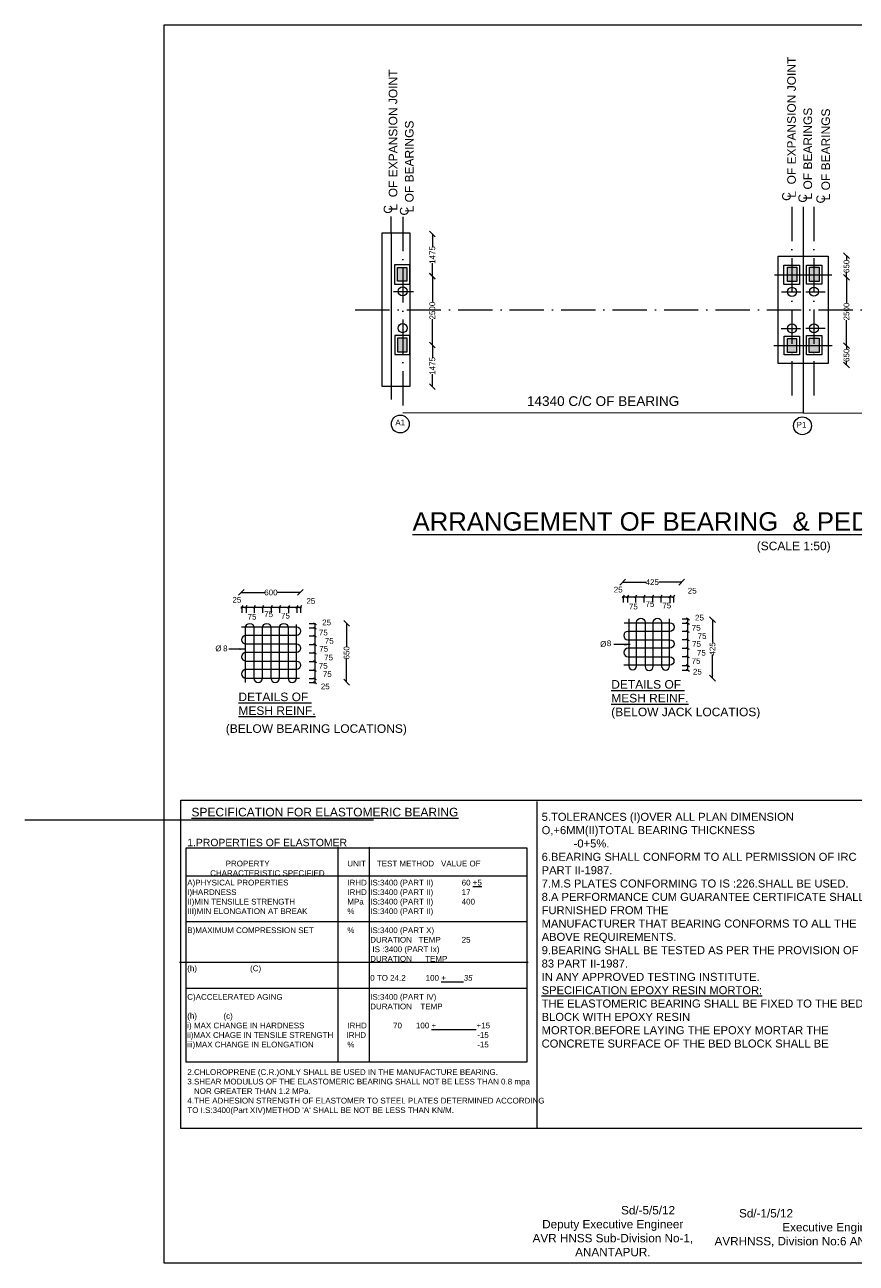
# Model space of a CAD drawing. Header units: millimetres. Extents: x -53435309 to 107255, y 2311 to 28647853.
# Drawn here: x -53435309 to -53428037, y 28637017 to 28647853 of the extents above; entities that cross this region are included whole.
import ezdxf

# ---------------------------------------------------------------- set-up
doc = ezdxf.new("R2010")
doc.units = ezdxf.units.MM
doc.header["$MEASUREMENT"] = 0
doc.linetypes.add('ACAD_ISO10W100', pattern=[18, 12, -3, 0, -3])
for name, color, linetype in [('DIMENSION', 7, 'Continuous'), ('DRAWING', 50, 'Continuous'), ('TEXT', 1, 'Continuous')]:
    doc.layers.add(name, color=color, linetype=linetype)
doc.styles.get("Standard").update_dxf_attribs({"font": 'arial.ttf', "height": 50})
doc.dimstyles.get("Standard").update_dxf_attribs({"dimtxt": 75, "dimasz": 50, "dimexe": 0.18, "dimexo": 0.0625, "dimgap": 0.09, "dimtad": 0, "dimdec": 0, "dimzin": 0, "dimdsep": 46, "dimtxsty": 'Standard', "dimblk": 'OBLIQUE', "dimcen": 0.09, "dimse1": 1, "dimse2": 1, "dimadec": 0, "dimazin": 0, "dimtfac": 1, "dimtdec": 0, "dimtofl": 0, "dimtmove": 0, "dimatfit": 3, "dimfxl": 1, "dimtolj": 1, "dimtzin": 0, "dimarcsym": 0})

# ---------------------------------------------------------------- blocks, each defined once
blk = doc.blocks.new('_Oblique')
at = {"color": 0, "linetype": 'ByBlock', "lineweight": -2}
blk.add_line((-0.5, -0.5), (0.5, 0.5), dxfattribs=at)
blk = doc.blocks.new('*D4')
at = {"layer": 'Defpoints', "color": 0, "transparency": 16777216}
for p in [(-53431736, 28646023), (-53431744, 28645656), (-53431736, 28645656)]:
    blk.add_point(p, dxfattribs=at)
at = {"layer": 'DIMENSION', "color": 0, "lineweight": -2, "transparency": 16777216}
for p, q in [((-53431744, 28646023), (-53431744, 28645912)), ((-53431744, 28645656), (-53431744, 28645767))]:
    blk.add_line(p, q, dxfattribs=at)
at = {"layer": 'DIMENSION', "color": 0, "lineweight": -2, "transparency": 16777216, "xscale": 50, "yscale": 50, "zscale": 50}
for p, rotation in [((-53431744, 28646023), 90), ((-53431744, 28645656), 270)]:
    blk.add_blockref('_Oblique', p, dxfattribs=dict(at, rotation=rotation))
at = {"layer": 'DIMENSION', "color": 0, "transparency": 16777216, "insert": (-53431744, 28645839), "char_height": 50, "attachment_point": 5, "rotation": 90}
blk.add_mtext('\\A1;1475', dxfattribs=at)
blk = doc.blocks.new('*D5')
at = {"layer": 'Defpoints', "color": 0, "transparency": 16777216}
for p in [(-53431744, 28645653), (-53431744, 28645051), (-53431744, 28645051)]:
    blk.add_point(p, dxfattribs=at)
at = {"layer": 'DIMENSION', "color": 0, "lineweight": -2, "transparency": 16777216}
for p, q in [((-53431744, 28645653), (-53431744, 28645427)), ((-53431744, 28645051), (-53431744, 28645277))]:
    blk.add_line(p, q, dxfattribs=at)
at = {"layer": 'DIMENSION', "color": 0, "lineweight": -2, "transparency": 16777216, "xscale": 50, "yscale": 50, "zscale": 50}
for p, rotation in [((-53431744, 28645653), 90), ((-53431744, 28645051), 270)]:
    blk.add_blockref('_Oblique', p, dxfattribs=dict(at, rotation=rotation))
at = {"layer": 'DIMENSION', "color": 0, "transparency": 16777216, "insert": (-53431744, 28645352), "char_height": 50, "attachment_point": 5, "rotation": 90}
blk.add_mtext('\\A1;2500', dxfattribs=at)
blk = doc.blocks.new('*D6')
at = {"layer": 'Defpoints', "color": 0, "transparency": 16777216}
for p in [(-53431744, 28645051), (-53431744, 28644686), (-53431744, 28644686)]:
    blk.add_point(p, dxfattribs=at)
at = {"layer": 'DIMENSION', "color": 0, "lineweight": -2, "transparency": 16777216}
for p, q in [((-53431744, 28645051), (-53431744, 28644941)), ((-53431744, 28644686), (-53431744, 28644796))]:
    blk.add_line(p, q, dxfattribs=at)
at = {"layer": 'DIMENSION', "color": 0, "lineweight": -2, "transparency": 16777216, "xscale": 50, "yscale": 50, "zscale": 50}
for p, rotation in [((-53431744, 28645051), 90), ((-53431744, 28644686), 270)]:
    blk.add_blockref('_Oblique', p, dxfattribs=dict(at, rotation=rotation))
at = {"layer": 'DIMENSION', "color": 0, "transparency": 16777216, "insert": (-53431744, 28644868), "char_height": 50, "attachment_point": 5, "rotation": 90}
blk.add_mtext('\\A1;1475', dxfattribs=at)
blk = doc.blocks.new('*D7')
at = {"layer": 'Defpoints', "color": 0, "transparency": 16777216}
for p in [(-53428140, 28645834), (-53428140, 28645643), (-53428122, 28645643)]:
    blk.add_point(p, dxfattribs=at)
at = {"layer": 'DIMENSION', "color": 0, "lineweight": -2, "transparency": 16777216}
for p, q in [((-53428122, 28645834), (-53428122, 28645794)), ((-53428122, 28645643), (-53428122, 28645683))]:
    blk.add_line(p, q, dxfattribs=at)
at = {"layer": 'DIMENSION', "color": 0, "lineweight": -2, "transparency": 16777216, "xscale": 50, "yscale": 50, "zscale": 50}
for p, rotation in [((-53428122, 28645834), 90), ((-53428122, 28645643), 270)]:
    blk.add_blockref('_Oblique', p, dxfattribs=dict(at, rotation=rotation))
at = {"layer": 'DIMENSION', "color": 0, "transparency": 16777216, "insert": (-53428122, 28645739), "char_height": 50, "attachment_point": 5, "rotation": 90}
blk.add_mtext('\\A1;650', dxfattribs=at)
blk = doc.blocks.new('*D8')
at = {"layer": 'Defpoints', "color": 0, "transparency": 16777216}
for p in [(-53428122, 28645643), (-53428122, 28645045), (-53428122, 28645045)]:
    blk.add_point(p, dxfattribs=at)
at = {"layer": 'DIMENSION', "color": 0, "lineweight": -2, "transparency": 16777216}
for p, q in [((-53428122, 28645643), (-53428122, 28645419)), ((-53428122, 28645045), (-53428122, 28645269))]:
    blk.add_line(p, q, dxfattribs=at)
at = {"layer": 'DIMENSION', "color": 0, "lineweight": -2, "transparency": 16777216, "xscale": 50, "yscale": 50, "zscale": 50}
for p, rotation in [((-53428122, 28645643), 90), ((-53428122, 28645045), 270)]:
    blk.add_blockref('_Oblique', p, dxfattribs=dict(at, rotation=rotation))
at = {"layer": 'DIMENSION', "color": 0, "transparency": 16777216, "insert": (-53428122, 28645344), "char_height": 50, "attachment_point": 5, "rotation": 90}
blk.add_mtext('\\A1;2500', dxfattribs=at)
blk = doc.blocks.new('*D9')
at = {"layer": 'Defpoints', "color": 0, "transparency": 16777216}
for p in [(-53428122, 28645045), (-53428122, 28644877), (-53428122, 28644877)]:
    blk.add_point(p, dxfattribs=at)
at = {"layer": 'DIMENSION', "color": 0, "lineweight": -2, "transparency": 16777216}
for p, q in [((-53428122, 28645045), (-53428122, 28645017)), ((-53428122, 28644877), (-53428122, 28644906))]:
    blk.add_line(p, q, dxfattribs=at)
at = {"layer": 'DIMENSION', "color": 0, "lineweight": -2, "transparency": 16777216, "xscale": 50, "yscale": 50, "zscale": 50}
for p, rotation in [((-53428122, 28645045), 90), ((-53428122, 28644877), 270)]:
    blk.add_blockref('_Oblique', p, dxfattribs=dict(at, rotation=rotation))
at = {"layer": 'DIMENSION', "color": 0, "transparency": 16777216, "insert": (-53428122, 28644961), "char_height": 50, "attachment_point": 5, "rotation": 90}
blk.add_mtext('\\A1;650', dxfattribs=at)
blk = doc.blocks.new('*D13')
at = {"layer": 'Defpoints', "color": 0, "transparency": 16777216}
for p in [(-53433414, 28642895), (-53432898, 28642895), (-53432898, 28642886)]:
    blk.add_point(p, dxfattribs=at)
at = {"layer": 'DIMENSION', "color": 0, "lineweight": -2, "transparency": 16777216}
for p, q in [((-53433414, 28642886), (-53433212, 28642886)), ((-53432898, 28642886), (-53433101, 28642886))]:
    blk.add_line(p, q, dxfattribs=at)
at = {"layer": 'DIMENSION', "color": 0, "lineweight": -2, "transparency": 16777216, "xscale": 50, "yscale": 50, "zscale": 50, "rotation": 180}
blk.add_blockref('_Oblique', (-53433414, 28642886), dxfattribs=at)
at = {"layer": 'DIMENSION', "color": 0, "lineweight": -2, "transparency": 16777216, "xscale": 50, "yscale": 50, "zscale": 50}
blk.add_blockref('_Oblique', (-53432898, 28642886), dxfattribs=at)
at = {"layer": 'DIMENSION', "color": 0, "transparency": 16777216, "insert": (-53433156, 28642886), "char_height": 50, "attachment_point": 5}
blk.add_mtext('\\A1;600', dxfattribs=at)
blk = doc.blocks.new('*D14')
at = {"layer": 'Defpoints', "color": 0, "transparency": 16777216}
for p in [(-53432509, 28642615), (-53432494, 28642615), (-53432506, 28642101)]:
    blk.add_point(p, dxfattribs=at)
at = {"layer": 'DIMENSION', "color": 0, "lineweight": -2, "transparency": 16777216}
for p, q in [((-53432494, 28642615), (-53432494, 28642414)), ((-53432494, 28642101), (-53432494, 28642303))]:
    blk.add_line(p, q, dxfattribs=at)
at = {"layer": 'DIMENSION', "color": 0, "lineweight": -2, "transparency": 16777216, "xscale": 50, "yscale": 50, "zscale": 50}
for p, rotation in [((-53432494, 28642615), 90), ((-53432494, 28642101), 270)]:
    blk.add_blockref('_Oblique', p, dxfattribs=dict(at, rotation=rotation))
at = {"layer": 'DIMENSION', "color": 0, "transparency": 16777216, "insert": (-53432494, 28642358), "char_height": 50, "attachment_point": 5, "rotation": 90}
blk.add_mtext('\\A1;650', dxfattribs=at)
blk = doc.blocks.new('*D15')
at = {"layer": 'Defpoints', "color": 0, "transparency": 16777216}
for p in [(-53430079, 28642984), (-53429563, 28642984), (-53429563, 28642976)]:
    blk.add_point(p, dxfattribs=at)
at = {"layer": 'DIMENSION', "color": 0, "lineweight": -2, "transparency": 16777216}
for p, q in [((-53430079, 28642976), (-53429877, 28642976)), ((-53429563, 28642976), (-53429764, 28642976))]:
    blk.add_line(p, q, dxfattribs=at)
at = {"layer": 'DIMENSION', "color": 0, "lineweight": -2, "transparency": 16777216, "xscale": 50, "yscale": 50, "zscale": 50, "rotation": 180}
blk.add_blockref('_Oblique', (-53430079, 28642976), dxfattribs=at)
at = {"layer": 'DIMENSION', "color": 0, "lineweight": -2, "transparency": 16777216, "xscale": 50, "yscale": 50, "zscale": 50}
blk.add_blockref('_Oblique', (-53429563, 28642976), dxfattribs=at)
at = {"layer": 'DIMENSION', "color": 0, "transparency": 16777216, "insert": (-53429821, 28642976), "char_height": 50, "attachment_point": 5}
blk.add_mtext('\\A1;425', dxfattribs=at)
blk = doc.blocks.new('*D16')
at = {"layer": 'Defpoints', "color": 0, "transparency": 16777216}
for p in [(-53429309, 28642649), (-53429294, 28642649), (-53429307, 28642136)]:
    blk.add_point(p, dxfattribs=at)
at = {"layer": 'DIMENSION', "color": 0, "lineweight": -2, "transparency": 16777216}
for p, q in [((-53429294, 28642649), (-53429294, 28642449)), ((-53429294, 28642136), (-53429294, 28642336))]:
    blk.add_line(p, q, dxfattribs=at)
at = {"layer": 'DIMENSION', "color": 0, "lineweight": -2, "transparency": 16777216, "xscale": 50, "yscale": 50, "zscale": 50}
for p, rotation in [((-53429294, 28642649), 90), ((-53429294, 28642136), 270)]:
    blk.add_blockref('_Oblique', p, dxfattribs=dict(at, rotation=rotation))
at = {"layer": 'DIMENSION', "color": 0, "transparency": 16777216, "insert": (-53429294, 28642392), "char_height": 50, "attachment_point": 5, "rotation": 90}
blk.add_mtext('\\A1;425', dxfattribs=at)

msp = doc.modelspace()

# ---------------------------------------------------------------- hatches: boundary and pattern name
at = {"layer": 'DRAWING'}
h = msp.add_hatch(color=0, dxfattribs=at)
h.paths.add_polyline_path([(-53432047.4, 28645730.2), (-53431966.3, 28645730.2), (-53431966.3, 28645609.1), (-53432047.4, 28645609.1)])
h.paths.add_polyline_path([(-53432047.3, 28645113.9), (-53431968.2, 28645113.9), (-53431968.2, 28644989.9), (-53432047.3, 28644989.9)])
h.paths.add_polyline_path([(-53428445.7, 28645732.2), (-53428361.1, 28645732.2), (-53428361.1, 28645606.2), (-53428445.7, 28645606.2)])
h.paths.add_polyline_path([(-53428639, 28645731.1), (-53428557.8, 28645731.1), (-53428557.8, 28645605.5), (-53428639, 28645605.5)])
h.paths.add_polyline_path([(-53428447.7, 28645112.2), (-53428362.1, 28645112.2), (-53428362.1, 28644985.4), (-53428447.7, 28644985.4)])
h.paths.add_polyline_path([(-53428638.1, 28645108.6), (-53428559.6, 28645108.6), (-53428559.6, 28644985.1), (-53428638.1, 28644985.1)])
h.paths.add_polyline_path([(-53425049.1, 28645120.9), (-53424969, 28645120.9), (-53424969, 28644999.3), (-53425049.1, 28644999.3)])
h.paths.add_polyline_path([(-53425048.5, 28645742.4), (-53424969.9, 28645742.4), (-53424969.9, 28645618.3), (-53425048.5, 28645618.3)])

# ---------------------------------------------------------------- linework, layer by layer
at = {"layer": 'DIMENSION', "color": 0}
for points in [[(-53420097.8, 28637017), (-53434090.7, 28637017), (-53434090.7, 28647853.3), (-53420097.8, 28647853.3)], [(-53433943.4, 28641069.6), (-53427865.7, 28641069.6), (-53427865.7, 28638196), (-53433943.4, 28638196)]]:
    msp.add_lwpolyline(points, close=True, dxfattribs=at)
for points in [[(-53430083.3, 28642847.1), (-53429635.1, 28642847.1)], [(-53430067.4, 28642862.6), (-53430082.7, 28642834.9)], [(-53430076, 28642847.1), (-53430076, 28642798.6)], [(-53430030, 28642862.6), (-53430045.4, 28642834.9)], [(-53430038.6, 28642847.1), (-53430038.6, 28642798.6)], [(-53429958.5, 28642862.6), (-53429973.9, 28642834.9)], [(-53429967.2, 28642847.1), (-53429967.2, 28642798.6)], [(-53429885.2, 28642862.6), (-53429900.5, 28642834.9)], [(-53429893.8, 28642847.1), (-53429893.8, 28642798.6)], [(-53429810, 28642862.6), (-53429825.3, 28642834.9)], [(-53429818.6, 28642847.1), (-53429818.6, 28642798.6)], [(-53429736.4, 28642862.6), (-53429751.7, 28642834.9)], [(-53429745, 28642847.1), (-53429745, 28642798.6)], [(-53429659.5, 28642862.6), (-53429674.9, 28642834.9)], [(-53429668.1, 28642847.1), (-53429668.1, 28642798.6)], [(-53429626.5, 28642862.6), (-53429641.9, 28642834.9)], [(-53429635.1, 28642847.1), (-53429635.1, 28642798.6)], [(-53433418.5, 28642757.6), (-53432888.7, 28642757.6)], [(-53433402.6, 28642773.1), (-53433417.9, 28642745.5)], [(-53433411.2, 28642757.6), (-53433411.2, 28642709.1)], [(-53433365.2, 28642773.1), (-53433380.6, 28642745.5)], [(-53433373.8, 28642757.6), (-53433373.8, 28642709.1)], [(-53433293.7, 28642773.1), (-53433309.1, 28642745.5)], [(-53433302.3, 28642757.6), (-53433302.3, 28642709.1)], [(-53433220.4, 28642773.1), (-53433235.7, 28642745.5)], [(-53433229, 28642757.6), (-53433229, 28642709.1)], [(-53433145.2, 28642773.1), (-53433160.5, 28642745.5)], [(-53433153.8, 28642757.6), (-53433153.8, 28642709.1)], [(-53433071.5, 28642773.1), (-53433086.9, 28642745.5)], [(-53433080.1, 28642757.6), (-53433080.1, 28642709.1)], [(-53432994.7, 28642773.1), (-53433010.1, 28642745.5)], [(-53433003.3, 28642757.6), (-53433003.3, 28642709.1)], [(-53432921.5, 28642773.1), (-53432936.8, 28642745.5)], [(-53432930.1, 28642757.6), (-53432930.1, 28642709.1)], [(-53432887.3, 28642773.1), (-53432902.6, 28642745.5)], [(-53432896.1, 28642757.2), (-53432896.1, 28642708.7)], [(-53429511.2, 28642653.1), (-53429559.7, 28642653.1)], [(-53429495.7, 28642644.5), (-53429523.4, 28642659.8)], [(-53429511.2, 28642660.4), (-53429511.2, 28642204.5)], [(-53432771.8, 28642611.2), (-53432820.3, 28642611.2)], [(-53432771.8, 28642573.9), (-53432820.3, 28642573.9)], [(-53432756.3, 28642602.6), (-53432784, 28642618)], [(-53432756.3, 28642565.3), (-53432784, 28642580.6)], [(-53432771.8, 28642618.6), (-53432771.8, 28642088.8)], [(-53429511.2, 28642615.7), (-53429559.7, 28642615.7)], [(-53429511.2, 28642544.2), (-53429559.7, 28642544.2)], [(-53429495.7, 28642607.1), (-53429523.4, 28642622.5)], [(-53429495.7, 28642535.6), (-53429523.4, 28642551)], [(-53432771.8, 28642502.4), (-53432820.3, 28642502.4)], [(-53432771.8, 28642429), (-53432820.3, 28642429)], [(-53432756.3, 28642493.8), (-53432784, 28642509.1)], [(-53432756.3, 28642420.4), (-53432784, 28642435.8)], [(-53429511.2, 28642470.9), (-53429559.7, 28642470.9)], [(-53429495.7, 28642462.3), (-53429523.4, 28642477.6)], [(-53432771.8, 28642353.8), (-53432820.3, 28642353.8)], [(-53432756.3, 28642345.2), (-53432784, 28642360.6)], [(-53429511.2, 28642395.7), (-53429559.7, 28642395.7)], [(-53429511.2, 28642322), (-53429559.7, 28642322)], [(-53429495.7, 28642387.1), (-53429523.4, 28642402.4)], [(-53429495.7, 28642313.4), (-53429523.4, 28642328.8)], [(-53432771.8, 28642280.2), (-53432820.3, 28642280.2)], [(-53432771.8, 28642203.4), (-53432820.3, 28642203.4)], [(-53432756.3, 28642271.6), (-53432784, 28642286.9)], [(-53432756.3, 28642194.8), (-53432784, 28642210.1)], [(-53429511.2, 28642245.2), (-53429559.7, 28642245.2)], [(-53429511.2, 28642204.5), (-53429559.7, 28642204.5)], [(-53429495.7, 28642236.6), (-53429523.4, 28642251.9)], [(-53429495.7, 28642195.9), (-53429523.4, 28642211.2)], [(-53432772.2, 28642096.2), (-53432820.7, 28642096.2)], [(-53432771.8, 28642130.1), (-53432820.3, 28642130.1)], [(-53432756.3, 28642121.5), (-53432784, 28642136.9)], [(-53432756.3, 28642087.3), (-53432784, 28642102.7)], [(-53430831.6, 28641057.6), (-53430831.6, 28638196)]]:
    msp.add_lwpolyline(points, dxfattribs=at)
at = {"layer": 'DIMENSION'}
for points in [[(-53433898.5, 28640007.1), (-53430917.8, 28640007.1)], [(-53433898.5, 28639423.6), (-53430917.8, 28639423.6)]]:
    msp.add_lwpolyline(points, dxfattribs=at)
at = {"layer": 'DIMENSION', "color": 0}
for centre in [(-53432024.3, 28644359.5), (-53428507.3, 28644344.7)]:
    msp.add_circle(centre, 78.1, dxfattribs=at)
at = {"layer": 'DRAWING', "color": 0, "linetype": 'ACAD_ISO10W100', "ltscale": 25}
for points in [[(-53428599, 28646261.1), (-53428599, 28644572.9)], [(-53428407.2, 28646261.1), (-53428407.2, 28644572.9)], [(-53432003.4, 28646173.4), (-53432003.4, 28644460.7)], [(-53432418.6, 28645359.8), (-53424615.8, 28645359.8)]]:
    msp.add_lwpolyline(points, dxfattribs=at)
at = {"layer": 'DRAWING', "color": 0}
for points in [[(-53428501.9, 28646261.1), (-53428501.9, 28644458.9)], [(-53432104.6, 28646031.8), (-53432104.6, 28646176.7)], [(-53432104.6, 28646031.8), (-53432104.6, 28644688.1)], [(-53428752.2, 28645666.5), (-53428248.9, 28645666.5)], [(-53432083.3, 28645520.6), (-53431910.1, 28645520.6)], [(-53428690.3, 28645516.1), (-53428522.1, 28645516.1)], [(-53428477.3, 28645517.7), (-53428309.1, 28645517.7)], [(-53428693.6, 28645196), (-53428523.5, 28645196)], [(-53428478.1, 28645197.5), (-53428307.2, 28645197.5)], [(-53428756.6, 28645046.3), (-53428248.6, 28645046.3)], [(-53432104.6, 28644688.1), (-53432104.6, 28644575)]]:
    msp.add_lwpolyline(points, dxfattribs=at)
for points in [[(-53432181.7, 28646031.8), (-53431941.5, 28646031.8), (-53431941.5, 28644688.1), (-53432181.7, 28644688.1)], [(-53428720.6, 28645828.3), (-53428283.1, 28645828.3), (-53428283.1, 28644888.7), (-53428720.6, 28644888.7)], [(-53431941.5, 28645752.3), (-53432074.2, 28645752.3), (-53432074.2, 28645584.7), (-53431941.5, 28645584.7)], [(-53432047.4, 28645730.2), (-53431966.3, 28645730.2), (-53431966.3, 28645609.1), (-53432047.4, 28645609.1)], [(-53428668.7, 28645750.3), (-53428532.2, 28645750.3), (-53428532.2, 28645581.5), (-53428668.7, 28645581.5)], [(-53428639, 28645731.1), (-53428557.8, 28645731.1), (-53428557.8, 28645605.5), (-53428639, 28645605.5)], [(-53428470.4, 28645750.3), (-53428336.4, 28645750.3), (-53428336.4, 28645584.3), (-53428470.4, 28645584.3)], [(-53428445.7, 28645732.2), (-53428361.1, 28645732.2), (-53428361.1, 28645606.2), (-53428445.7, 28645606.2)], [(-53431941.5, 28645134.5), (-53432073.6, 28645134.5), (-53432073.6, 28644969.1), (-53431941.5, 28644969.1)], [(-53428666.3, 28645129.8), (-53428532.1, 28645129.8), (-53428532.1, 28644964.3), (-53428666.3, 28644964.3)], [(-53428470.9, 28645133.2), (-53428336.7, 28645133.2), (-53428336.7, 28644964.3), (-53428470.9, 28644964.3)], [(-53432047.3, 28645113.9), (-53431968.2, 28645113.9), (-53431968.2, 28644989.9), (-53432047.3, 28644989.9)], [(-53428638.1, 28645108.6), (-53428559.6, 28645108.6), (-53428559.6, 28644985.1), (-53428638.1, 28644985.1)], [(-53428447.7, 28645112.2), (-53428362.1, 28645112.2), (-53428362.1, 28644985.4), (-53428447.7, 28644985.4)]]:
    msp.add_lwpolyline(points, close=True, dxfattribs=at)
for points in [[(-53430026.8, 28642655.3), (-53430026.8, 28642244, 1), (-53429958, 28642244), (-53429958, 28642623.3, -1), (-53429883.5, 28642623.3), (-53429883.5, 28642239.3, 1), (-53429812.2, 28642239.3), (-53429812.2, 28642623.6, -1), (-53429739.2, 28642623.6), (-53429739.2, 28642242.2, 1), (-53429670, 28642242.2), (-53429670, 28642656.8)], [(-53433413.4, 28642584.4), (-53432933.3, 28642584.4, -1), (-53432933.3, 28642509.9), (-53433375.9, 28642509.9, 1), (-53433375.9, 28642435.4), (-53432933.3, 28642435.4, -1), (-53432933.3, 28642360.9), (-53433375.9, 28642360.9, 1), (-53433375.9, 28642286.4), (-53432933.3, 28642286.4, -1), (-53432933.3, 28642211.9), (-53433375.9, 28642211.9, 1), (-53433375.9, 28642137.4), (-53432905.3, 28642137.4)], [(-53433378.7, 28642097.9), (-53433378.7, 28642578, -1), (-53433304.2, 28642578), (-53433304.2, 28642135.5, 1), (-53433229.7, 28642135.5), (-53433229.7, 28642578, -1), (-53433155.2, 28642578), (-53433155.2, 28642135.5, 1), (-53433080.7, 28642135.5), (-53433080.7, 28642578, -1), (-53433006.2, 28642578), (-53433006.2, 28642135.5, 1), (-53432931.7, 28642135.5), (-53432931.7, 28642606.1)], [(-53430066, 28642621.7), (-53429667.2, 28642621.7, -1), (-53429667.2, 28642545.3), (-53430034, 28642545.3, 1), (-53430034, 28642472.5), (-53429666, 28642472.5, -1), (-53429666, 28642398.6), (-53430030.2, 28642398.6, 1), (-53430030.2, 28642323), (-53429666.8, 28642323, -1), (-53429666.8, 28642250.7), (-53430068.7, 28642250.7)]]:
    msp.add_lwpolyline(points, format="xyb", dxfattribs=at)
for centre in [(-53432003.4, 28645520.6), (-53428407.2, 28645517.7), (-53428599, 28645516.1), (-53432003.4, 28645199), (-53428599, 28645196), (-53428407.2, 28645197.5)]:
    msp.add_circle(centre, 39.8, dxfattribs=at)
at = {"layer": 'TEXT', "color": 0}
for points in [[(-53432003.4, 28644460.7), (-53428501.9, 28644458.9), (-53425006.7, 28644451.9)], [(-53432257.4, 28640894.7), (-53435308.6, 28640894.7)], [(-53432571.2, 28640657.4), (-53432571.2, 28638774.9)], [(-53432297.6, 28640657.4), (-53432297.6, 28638774.9)], [(-53430916, 28640405.1), (-53433901.8, 28640405.1)], [(-53430905.6, 28639646.9), (-53433956.8, 28639646.9)]]:
    msp.add_lwpolyline(points, dxfattribs=at)
msp.add_lwpolyline([(-53433898.5, 28640652.6), (-53430917.8, 28640652.6), (-53430917.8, 28638775.9), (-53433898.5, 28638775.9)], close=True, dxfattribs=at)

# ---------------------------------------------------------------- texts
at = {"layer": 'DIMENSION', "color": 0}
for s, height, p in [('14340 C/C OF BEARING ', 85, (-53430917.2, 28644517.9)), ('A1', 50, (-53432067.6, 28644348.9)), ('P1', 50, (-53428558.3, 28644328.9)), ('25', 50, (-53433492.4, 28642796.4)), ('25', 50, (-53430157.3, 28642885.9)), ('25', 50, (-53429510.2, 28642876.3)), ('25', 50, (-53432845.3, 28642786.8)), ('75', 50, (-53430024.8, 28642737.7)), ('75', 50, (-53429879.9, 28642759.9)), ('75', 50, (-53429732.5, 28642747.1)), ('75', 50, (-53433360, 28642648.2)), ('75', 50, (-53433215.1, 28642670.5)), ('75', 50, (-53433067.7, 28642657.6)), ('25', 50, (-53432707.2, 28642599)), ('25', 50, (-53429446.6, 28642640.9)), ('75', 50, (-53432736, 28642509.9)), ('75', 50, (-53429475.4, 28642551.7)), ('  75', 50, (-53429463, 28642479.1)), ('8', 50, (-53433573.9, 28642371.9)), ('75', 50, (-53432733.3, 28642368.7)), ('  75', 50, (-53432723.6, 28642437.2)), ('8', 50, (-53430218.1, 28642416.4)), ('75', 50, (-53429472.6, 28642410.5)), ('75', 50, (-53432690.7, 28642291.9)), ('75', 50, (-53429476.8, 28642261.1)), ('75', 50, (-53429430.1, 28642333.7)), ('75', 50, (-53432737.4, 28642219.2)), ('25', 50, (-53429464.9, 28642167.8)), ('25', 50, (-53432719.5, 28642039)), ('75', 50, (-53432701.7, 28642146.6))]:
    msp.add_text(s, height=height, dxfattribs=at).set_placement(p)
at = {"layer": 'DIMENSION', "color": 0, "char_height": 50, "width": 51.354, "attachment_point": 1}
for insert in [(-53433641.9, 28642421.6), (-53430276.8, 28642460.8)]:
    msp.add_mtext('Ø', dxfattribs=dict(at, insert=insert))
at = {"layer": 'TEXT', "color": 0}
for s, p in [('L  OF EXPANSION JOINT', (-53428565.3, 28646340)), ('L  OF EXPANSION JOINT', (-53432050.5, 28646227.5)), ('L OF BEARINGS ', (-53428423.1, 28646324.3)), ('L OF BEARINGS ', (-53428266.4, 28646317)), ('L OF BEARINGS ', (-53431908.3, 28646211.7)), ('C', (-53428609.6, 28646312.6)), ('C', (-53428467.4, 28646296.8)), ('C', (-53428310.7, 28646289.5)), ('C', (-53432094.8, 28646200)), ('C', (-53431952.6, 28646184.3))]:
    msp.add_text(s, height=75, rotation=90, dxfattribs=at).set_placement(p)
for s, height, p in [('%%UARRANGEMENT OF BEARING  & PEDESTALS OVER ABUTMENT ', 160.979, (-53431917.4, 28643426.8)), ('(SCALE 1:50)', 75, (-53428906.9, 28643255.6)), ('%%UDETAILS OF ', 75, (-53430179.6, 28642044.4)), ('%%UDETAILS OF ', 75, (-53433440.1, 28641935.1)), ('%%UMESH REINF.', 75, (-53430179.6, 28641923.9)), ('%%UMESH REINF.', 75, (-53433440.1, 28641814.6)), ('(BELOW JACK LOCATIOS)', 75, (-53430179.6, 28641803.4)), ('(BELOW BEARING LOCATIONS)', 75, (-53433550.5, 28641657.6))]:
    msp.add_text(s, height=height, dxfattribs=at).set_placement(p)
at = {"layer": 'TEXT', "color": 0, "attachment_point": 1}
for s, insert, char_height, width in [('{\\LSPECIFICATION FOR ELASTOMERIC BEARING}', (-53433850.7, 28641001.7), 75, 3081.618), ('{\\H1.3x;1.PROPERTIES OF ELASTOMER }\\P\\P^I       PROPERTY ^I^I^I^IUNIT ^I   TEST METHOD ^I VALUE OF ^I^I^I^I^I^I^I^I^I^ICHARACTERISTIC SPECIFIED\\PA)PHYSICAL PROPERTIES ^I^I^IIRHD ^IIS:3400 (PART II)^I^I60 {\\L+5\\P}I)HARDNESS ^I^I^I^I^IIRHD^IIS:3400 (PART II)^I^I17\\PII)MIN TENSILLE STRENGTH ^I^I^IMPa^IIS:3400 (PART II)^I^I400\\PIII)MIN ELONGATION AT BREAK ^I^I%^IIS:3400 (PART II)^I^I\\P\\PB)MAXIMUM COMPRESSION SET ^I^I%^IIS:3400 (PART X)\\P^I^I^I^I^I^I^I^IDURATION   TEMP^I25\\P^I^I^I^I^I^I^I^I IS :3400 (PART Ix)\\P^I^I^I^I^I^I^I^IDURATION      TEMP\\P(h)^I                  (C)\\P^I^I^I^I^I^I^I^I0 TO 24.2         100 {\\fArial|b0|i1|c0|p34;\\L+ \\l       \\fArial Baltic|b0|i1|c0|p34;35\\P}\\PC)ACCELERATED AGING ^I^I^I^IIS:3400 (PART IV)\\P^I^I^I^I^I^I^I^IDURATION ^I  TEMP \\P(h)^I      (c)\\Pi) MAX CHANGE IN HARDNESS ^I^IIRHD ^I^I70^I100 {\\L+} ^I                 +15\\Pii)MAX CHAGE IN TENSILE STRENGTH      IRHD    ^I^I^I^I       -15\\Piii)MAX CHANGE IN ELONGATION ^I^I%^I^I^I^I^I       -15', (-53433887.6, 28640730.8), 50, 2962.969), ('\\pi132.11;^I^I^ISd/-5/5/12 \\P\\pi188.75;Deputy Executive Engineer  \\P\\pi104.93;AVR HNSS Sub-Division No-1, \\P\\pi477.27;ANANTAPUR.', (-53430972.2, 28637517.5), 73.229, 1605.007), ('^I^I^I^I^I^I^I^I^I^I^ISd/-1/5/12 \\P\\pi671.33;Executive Engineer  \\P\\pi78.561;AVRHNSS, Division No:6 ANANTAPURAMU.', (-53429354.7, 28637612.9), 73.229, 2217.415)]:
    msp.add_mtext(s, dxfattribs=dict(at, insert=insert, char_height=char_height, width=width))
at = {"layer": 'TEXT', "color": 0}
note = msp.add_mtext_dynamic_manual_height_columns('5.TOLERANCES (I)OVER ALL PLAN DIMENSION O,+6MM(II)TOTAL BEARING THICKNESS\\P^I-0+5%.\\P6.BEARING SHALL CONFORM TO ALL PERMISSION OF IRC PART II-1987.\\P7.M.S PLATES CONFORMING TO IS :226.SHALL BE USED.\\P8.A PERFORMANCE CUM GUARANTEE CERTIFICATE SHALL BE FURNISHED FROM THE \\PMANUFACTURER THAT BEARING CONFORMS TO ALL THE ABOVE REQUIREMENTS.\\P9.BEARING SHALL BE TESTED AS PER THE PROVISION OF IRC 83 PART II-1987.\\PIN ANY APPROVED TESTING INSTITUTE.\\P{\\LSPECIFICATION EPOXY RESIN MORTOR:\\P}THE ELASTOMERIC BEARING SHALL BE FIXED TO THE BED BLOCK WITH EPOXY RESIN\\PMORTOR.BEFORE LAYING THE EPOXY MORTAR THE ', width=2977.382, gutter_width=250, heights=[2053.7, 0], dxfattribs=dict(at, insert=(-53430788.2, 28640958), char_height=70, attachment_point=1))
for column, words in zip(note.columns.linked_columns, ['CONCRETE SURFACE OF THE BED BLOCK SHALL BE ABRADED BY CHIPPING AND PROPERLY CLEANED.A THIN BEDDING OF GREEN EPOXY RESIN ADHESIVE MIXED WITH MORTAR OF THICKNESS6MMTO 25 MM SHALL BE USED.\\PCHECKED THOROUGHLY.\\P\\P\\P ']):
    column.text = words
at = {"layer": 'TEXT', "color": 0, "insert": (-53433886.9, 28638714.7), "char_height": 50, "attachment_point": 1}
msp.add_mtext_dynamic_manual_height_columns("2.CHLOROPRENE (C.R.)ONLY SHALL BE USED IN THE MANUFACTURE BEARING. \\P\\pt2950;3.SHEAR MODULUS OF THE ELASTOMERIC BEARING SHALL NOT BE LESS THAN 0.8 mpa\\P   NOR GREATER THAN 1.2 MPa.\\P4.THE ADHESION STRENGTH OF ELASTOMER TO STEEL PLATES DETERMINED ACCORDING\\PTO I.S:3400(Part XIV)METHOD 'A' SHALL BE NOT BE LESS THAN KN/M.", width=3010.859, gutter_width=250, heights=[0], dxfattribs=at)

# ---------------------------------------------------------------- dimensions: what is measured, and where the dimension line sits
at = {"layer": 'DIMENSION', "color": 0}
for base, p1, p2, text, picture, middle in [((-53431744.1, 28645655.9), (-53431736.2, 28646022.8), (-53431736.2, 28645655.9), '1475', '*D4', (-53431744.1, 28645839.4)), ((-53428122.5, 28645643.2), (-53428139.8, 28645834), (-53428139.8, 28645643.2), '650', '*D7', (-53428122.5, 28645738.6)), ((-53431744.1, 28645050.9), (-53431744.1, 28645652.8), (-53431744.1, 28645050.9), '2500', '*D5', (-53431744.1, 28645351.8)), ((-53428122.5, 28645045), (-53428122.5, 28645643.2), (-53428122.5, 28645045), '2500', '*D8', (-53428122.5, 28645344.1)), ((-53431744.1, 28644685.7), (-53431744.1, 28645050.9), (-53431744.1, 28644685.7), '1475', '*D6', (-53431744.1, 28644868.3)), ((-53428122.5, 28644877.2), (-53428122.5, 28645045), (-53428122.5, 28644877.2), '650', '*D9', (-53428122.5, 28644961.1)), ((-53432493.9, 28642615), (-53432506.2, 28642101.3), (-53432508.9, 28642615), '650', '*D14', (-53432493.9, 28642358.1)), ((-53429294.3, 28642649.2), (-53429306.6, 28642135.6), (-53429309.3, 28642649.2), '425', '*D16', (-53429294.3, 28642392.4))]:
    dim = msp.add_linear_dim(base=base, p1=p1, p2=p2, angle=90, text=text, dimstyle='Standard', dxfattribs=at)
    dim.commit()
    dim.dimension.update_dxf_attribs({"geometry": picture, "text_midpoint": middle})
for base, p1, p2, text, picture, middle in [((-53429563.2, 28642975.8), (-53430078.7, 28642984.5), (-53429563.2, 28642984.5), '425', '*D15', (-53429821, 28642975.8)), ((-53432898.4, 28642886.4), (-53433413.9, 28642895.1), (-53432898.4, 28642895.1), '600', '*D13', (-53433156.2, 28642886.4))]:
    dim = msp.add_linear_dim(base=base, p1=p1, p2=p2, text=text, dimstyle='Standard', dxfattribs=at)
    dim.commit()
    dim.dimension.update_dxf_attribs({"geometry": picture, "text_midpoint": middle})

# ---------------------------------------------------------------- leaders
for points in [[(-53430013.6, 28642430.2), (-53430157.7, 28642430.2)], [(-53433378.7, 28642391), (-53433522.8, 28642391)]]:
    msp.add_leader(points, dimstyle='Standard', override={"dimgap": 0.09, "dimtad": 0}, dxfattribs=at)

doc.saveas('drawing.dxf')
